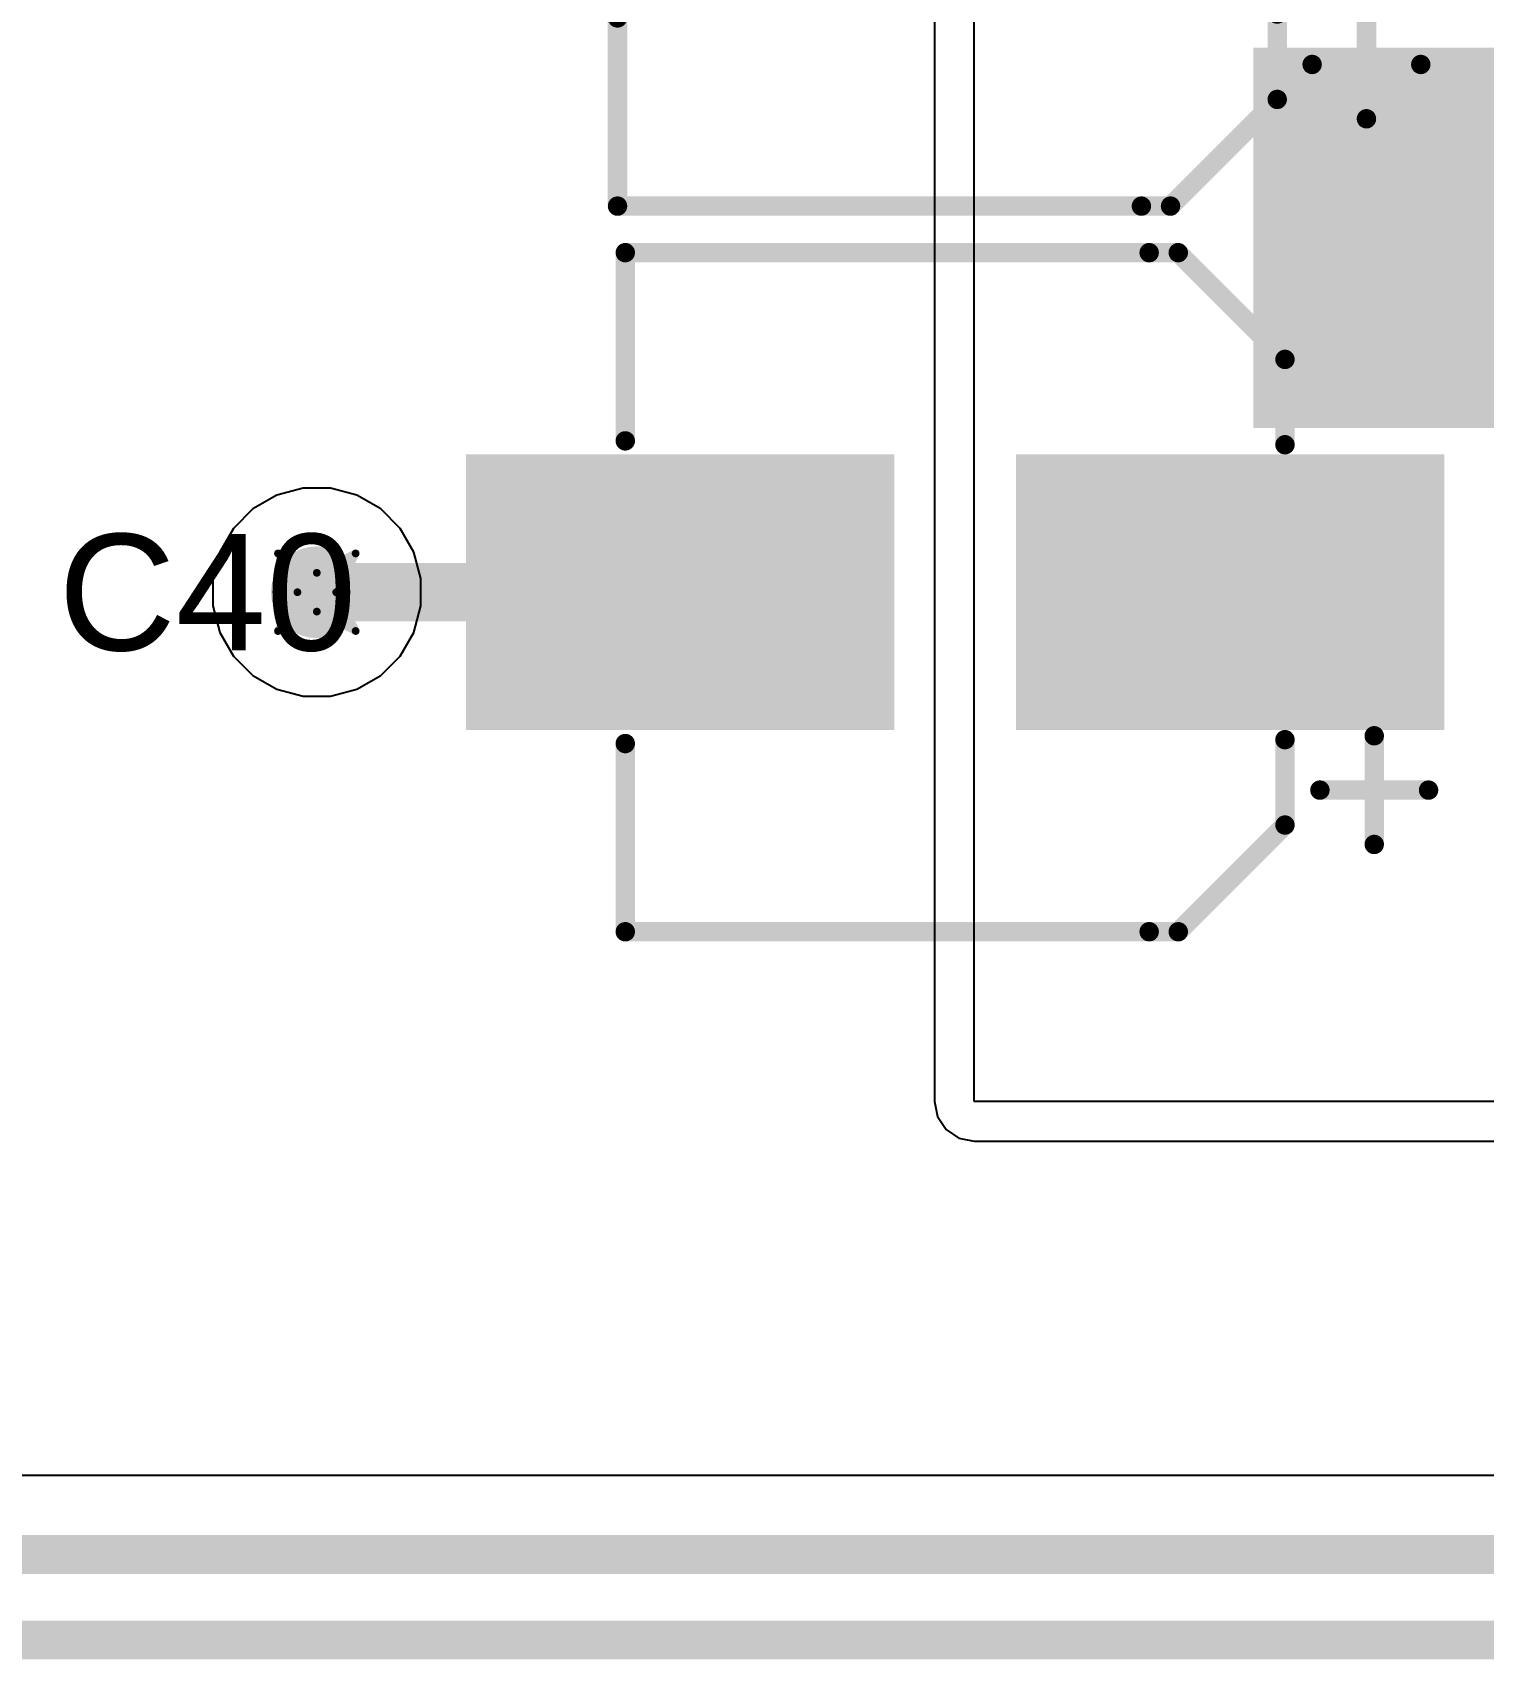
# Model space of a CAD drawing. Header units: inches. Extents: x -36 to 349, y -11 to 240.
# Drawn here: x 49.83 to 59.33, y 92.08 to 102.73 of the extents above; entities that cross this region are included whole.
import ezdxf

# ---------------------------------------------------------------- set-up
doc = ezdxf.new("R2010")
doc.units = ezdxf.units.IN
for name, color, linetype in [('Bottom Layer', 5, 'Continuous'), ('Drill Drawing', 1, 'Continuous'), ('Layer 1', 16, 'Continuous'), ('Layer 2', 76, 'Continuous'), ('Top Layer', 1, 'Continuous'), ('Top Overlay', 2, 'Continuous'), ('Top Paste', 8, 'Continuous'), ('Top Solder', 216, 'Continuous'), ('Via Holes', 16, 'Continuous')]:
    doc.layers.add(name, color=color, linetype=linetype)
doc.styles.add('Arial', font='', dxfattribs={"height": 0.2})
doc.styles.get('Arial').set_extended_font_data('Arial')

# ---------------------------------------------------------------- blocks, each defined once
blk = doc.blocks.new('RVT1E100M0405__461')
at = {"layer": 'Top Layer'}
for points in [[(-3.09999888, 0.79998951), (-0.499999, 0.79998951), (-0.499999, -0.80000983), (-3.09999888, -0.80000983)], [(0.4999939199999999, 0.79998951), (3.0999938, 0.79998951), (3.0999938, -0.80000983), (0.4999939199999999, -0.80000983)]]:
    blk.add_hatch(color=1, dxfattribs=at).paths.add_polyline_path(points)
at = {"layer": 'Top Paste'}
for points in [[(-3.09999888, 0.79998951), (-0.499999, 0.79998951), (-0.499999, -0.80000983), (-3.09999888, -0.80000983)], [(0.4999939199999999, 0.79998951), (3.0999938, 0.79998951), (3.0999938, -0.80000983), (0.4999939199999999, -0.80000983)]]:
    blk.add_hatch(color=8, dxfattribs=at).paths.add_polyline_path(points)
at = {"layer": 'Top Solder'}
for points in [[(-3.20159888, 0.9015895099999999), (-0.398399, 0.9015895099999999), (-0.398399, -0.90160983), (-3.20159888, -0.90160983)], [(0.39839392, 0.9015895099999999), (3.201593799999999, 0.9015895099999999), (3.201593799999999, -0.90160983), (0.39839392, -0.90160983)]]:
    blk.add_hatch(color=216, dxfattribs=at).paths.add_polyline_path(points)
at = {"layer": 'Top Overlay'}
for points in [[(-1.46050254, 2.22248984, 0.127, 0.127, 0), (-2.15900254, 1.52398984, 0.127, 0.127, 0)], [(-1.27000254, 2.22248984, 0.127, 0.127, 0), (-1.46050254, 2.22248984, 0.127, 0.127, 0)], [(2.15899746, 2.22248984, 0.127, 0.127, 0), (-1.27000254, 2.22248984, 0.127, 0.127, 0)], [(2.15899746, 2.22248984, 0.127, 0.127, 0), (2.15899746, 0.99058984, 0.127, 0.127, 0)], [(-2.74320254, 1.65098984, 0.127, 0.127, 0), (-2.74320254, 0.93978984, 0.127, 0.127, 0)], [(-2.15900254, 1.52398984, 0.127, 0.127, 0), (-2.15900254, 0.96518984, 0.127, 0.127, 0)], [(-2.38760254, 1.29538984, 0.127, 0.127, 0), (-3.09880254, 1.29538984, 0.127, 0.127, 0)], [(-2.15900254, -0.9652101599999998, 0.127, 0.127, 0), (-2.15900254, -1.52401016, 0.127, 0.127, 0)], [(2.15899746, -0.9906101599999999, 0.127, 0.127, 0), (2.15899746, -2.22251016, 0.127, 0.127, 0)], [(-1.46050254, -2.22251016, 0.127, 0.127, 0), (-2.15900254, -1.52401016, 0.127, 0.127, 0)], [(-1.27000254, -2.22251016, 0.127, 0.127, 0), (-1.46050254, -2.22251016, 0.127, 0.127, 0)], [(2.15899746, -2.22251016, 0.127, 0.127, 0), (-1.27000254, -2.22251016, 0.127, 0.127, 0)]]:
    blk.add_lwpolyline(points, format="xyseb", dxfattribs=at)
for points in [[(-1.49225254, 2.22248984, 0.0635, 0.0635, 1), (-1.42875254, 2.22248984, 0.0635, 0.0635, 1)], [(-1.49225254, 2.22248984, 0.0635, 0.0635, 1), (-1.42875254, 2.22248984, 0.0635, 0.0635, 1)], [(-1.30175254, 2.22248984, 0.0635, 0.0635, 1), (-1.23825254, 2.22248984, 0.0635, 0.0635, 1)], [(-1.30175254, 2.22248984, 0.0635, 0.0635, 1), (-1.23825254, 2.22248984, 0.0635, 0.0635, 1)], [(2.12724746, 2.22248984, 0.0635, 0.0635, 1), (2.19074746, 2.22248984, 0.0635, 0.0635, 1)], [(2.12724746, 2.22248984, 0.0635, 0.0635, 1), (2.19074746, 2.22248984, 0.0635, 0.0635, 1)], [(-2.77495254, 1.65098984, 0.0635, 0.0635, 1), (-2.71145254, 1.65098984, 0.0635, 0.0635, 1)], [(-2.19075254, 1.52398984, 0.0635, 0.0635, 1), (-2.12725254, 1.52398984, 0.0635, 0.0635, 1)], [(-2.19075254, 1.52398984, 0.0635, 0.0635, 1), (-2.12725254, 1.52398984, 0.0635, 0.0635, 1)], [(-3.13055254, 1.29538984, 0.0635, 0.0635, 1), (-3.06705254, 1.29538984, 0.0635, 0.0635, 1)], [(-2.41935254, 1.29538984, 0.0635, 0.0635, 1), (-2.35585254, 1.29538984, 0.0635, 0.0635, 1)], [(-2.77495254, 0.93978984, 0.0635, 0.0635, 1), (-2.71145254, 0.93978984, 0.0635, 0.0635, 1)], [(-2.19075254, 0.96518984, 0.0635, 0.0635, 1), (-2.12725254, 0.96518984, 0.0635, 0.0635, 1)], [(2.12724746, 0.99058984, 0.0635, 0.0635, 1), (2.19074746, 0.99058984, 0.0635, 0.0635, 1)], [(-2.19075254, -0.9652101599999998, 0.0635, 0.0635, 1), (-2.12725254, -0.9652101599999998, 0.0635, 0.0635, 1)], [(2.12724746, -0.9906101599999999, 0.0635, 0.0635, 1), (2.19074746, -0.9906101599999999, 0.0635, 0.0635, 1)], [(-2.19075254, -1.52401016, 0.0635, 0.0635, 1), (-2.12725254, -1.52401016, 0.0635, 0.0635, 1)], [(-2.19075254, -1.52401016, 0.0635, 0.0635, 1), (-2.12725254, -1.52401016, 0.0635, 0.0635, 1)], [(-1.49225254, -2.22251016, 0.0635, 0.0635, 1), (-1.42875254, -2.22251016, 0.0635, 0.0635, 1)], [(-1.49225254, -2.22251016, 0.0635, 0.0635, 1), (-1.42875254, -2.22251016, 0.0635, 0.0635, 1)], [(-1.30175254, -2.22251016, 0.0635, 0.0635, 1), (-1.23825254, -2.22251016, 0.0635, 0.0635, 1)], [(-1.30175254, -2.22251016, 0.0635, 0.0635, 1), (-1.23825254, -2.22251016, 0.0635, 0.0635, 1)], [(2.12724746, -2.22251016, 0.0635, 0.0635, 1), (2.19074746, -2.22251016, 0.0635, 0.0635, 1)], [(2.12724746, -2.22251016, 0.0635, 0.0635, 1), (2.19074746, -2.22251016, 0.0635, 0.0635, 1)]]:
    blk.add_lwpolyline(points, format="xyseb", close=True, dxfattribs=at)
blk = doc.blocks.new('RVT1E100M0405__466')
at = {"layer": 'Top Layer'}
for points in [[(-3.09999888, 0.79998951), (-0.499999, 0.79998951), (-0.499999, -0.80000983), (-3.09999888, -0.80000983)], [(0.4999939199999999, 0.79998951), (3.0999938, 0.79998951), (3.0999938, -0.80000983), (0.4999939199999999, -0.80000983)]]:
    blk.add_hatch(color=1, dxfattribs=at).paths.add_polyline_path(points)
at = {"layer": 'Top Paste'}
for points in [[(-3.09999888, 0.79998951), (-0.499999, 0.79998951), (-0.499999, -0.80000983), (-3.09999888, -0.80000983)], [(0.4999939199999999, 0.79998951), (3.0999938, 0.79998951), (3.0999938, -0.80000983), (0.4999939199999999, -0.80000983)]]:
    blk.add_hatch(color=8, dxfattribs=at).paths.add_polyline_path(points)
at = {"layer": 'Top Solder'}
for points in [[(-3.20159888, 0.9015895099999999), (-0.398399, 0.9015895099999999), (-0.398399, -0.90160983), (-3.20159888, -0.90160983)], [(0.39839392, 0.9015895099999999), (3.201593799999999, 0.9015895099999999), (3.201593799999999, -0.90160983), (0.39839392, -0.90160983)]]:
    blk.add_hatch(color=216, dxfattribs=at).paths.add_polyline_path(points)
at = {"layer": 'Top Overlay'}
for points in [[(-1.46050254, 2.22248984, 0.127, 0.127, 0), (-2.15900254, 1.52398984, 0.127, 0.127, 0)], [(-1.27000254, 2.22248984, 0.127, 0.127, 0), (-1.46050254, 2.22248984, 0.127, 0.127, 0)], [(2.15899746, 2.22248984, 0.127, 0.127, 0), (-1.27000254, 2.22248984, 0.127, 0.127, 0)], [(2.15899746, 2.22248984, 0.127, 0.127, 0), (2.15899746, 0.99058984, 0.127, 0.127, 0)], [(-2.74320254, 1.65098984, 0.127, 0.127, 0), (-2.74320254, 0.93978984, 0.127, 0.127, 0)], [(-2.15900254, 1.52398984, 0.127, 0.127, 0), (-2.15900254, 0.96518984, 0.127, 0.127, 0)], [(-2.38760254, 1.29538984, 0.127, 0.127, 0), (-3.09880254, 1.29538984, 0.127, 0.127, 0)], [(-2.15900254, -0.9652101599999998, 0.127, 0.127, 0), (-2.15900254, -1.52401016, 0.127, 0.127, 0)], [(2.15899746, -0.9906101599999999, 0.127, 0.127, 0), (2.15899746, -2.22251016, 0.127, 0.127, 0)], [(-1.46050254, -2.22251016, 0.127, 0.127, 0), (-2.15900254, -1.52401016, 0.127, 0.127, 0)], [(-1.27000254, -2.22251016, 0.127, 0.127, 0), (-1.46050254, -2.22251016, 0.127, 0.127, 0)], [(2.15899746, -2.22251016, 0.127, 0.127, 0), (-1.27000254, -2.22251016, 0.127, 0.127, 0)]]:
    blk.add_lwpolyline(points, format="xyseb", dxfattribs=at)
for points in [[(-1.49225254, 2.22248984, 0.0635, 0.0635, 1), (-1.42875254, 2.22248984, 0.0635, 0.0635, 1)], [(-1.49225254, 2.22248984, 0.0635, 0.0635, 1), (-1.42875254, 2.22248984, 0.0635, 0.0635, 1)], [(-1.30175254, 2.22248984, 0.0635, 0.0635, 1), (-1.23825254, 2.22248984, 0.0635, 0.0635, 1)], [(-1.30175254, 2.22248984, 0.0635, 0.0635, 1), (-1.23825254, 2.22248984, 0.0635, 0.0635, 1)], [(2.12724746, 2.22248984, 0.0635, 0.0635, 1), (2.19074746, 2.22248984, 0.0635, 0.0635, 1)], [(2.12724746, 2.22248984, 0.0635, 0.0635, 1), (2.19074746, 2.22248984, 0.0635, 0.0635, 1)], [(-2.77495254, 1.65098984, 0.0635, 0.0635, 1), (-2.71145254, 1.65098984, 0.0635, 0.0635, 1)], [(-2.19075254, 1.52398984, 0.0635, 0.0635, 1), (-2.12725254, 1.52398984, 0.0635, 0.0635, 1)], [(-2.19075254, 1.52398984, 0.0635, 0.0635, 1), (-2.12725254, 1.52398984, 0.0635, 0.0635, 1)], [(-3.13055254, 1.29538984, 0.0635, 0.0635, 1), (-3.06705254, 1.29538984, 0.0635, 0.0635, 1)], [(-2.41935254, 1.29538984, 0.0635, 0.0635, 1), (-2.35585254, 1.29538984, 0.0635, 0.0635, 1)], [(-2.77495254, 0.93978984, 0.0635, 0.0635, 1), (-2.71145254, 0.93978984, 0.0635, 0.0635, 1)], [(-2.19075254, 0.96518984, 0.0635, 0.0635, 1), (-2.12725254, 0.96518984, 0.0635, 0.0635, 1)], [(2.12724746, 0.99058984, 0.0635, 0.0635, 1), (2.19074746, 0.99058984, 0.0635, 0.0635, 1)], [(-2.19075254, -0.9652101599999998, 0.0635, 0.0635, 1), (-2.12725254, -0.9652101599999998, 0.0635, 0.0635, 1)], [(2.12724746, -0.9906101599999999, 0.0635, 0.0635, 1), (2.19074746, -0.9906101599999999, 0.0635, 0.0635, 1)], [(-2.19075254, -1.52401016, 0.0635, 0.0635, 1), (-2.12725254, -1.52401016, 0.0635, 0.0635, 1)], [(-2.19075254, -1.52401016, 0.0635, 0.0635, 1), (-2.12725254, -1.52401016, 0.0635, 0.0635, 1)], [(-1.49225254, -2.22251016, 0.0635, 0.0635, 1), (-1.42875254, -2.22251016, 0.0635, 0.0635, 1)], [(-1.49225254, -2.22251016, 0.0635, 0.0635, 1), (-1.42875254, -2.22251016, 0.0635, 0.0635, 1)], [(-1.30175254, -2.22251016, 0.0635, 0.0635, 1), (-1.23825254, -2.22251016, 0.0635, 0.0635, 1)], [(-1.30175254, -2.22251016, 0.0635, 0.0635, 1), (-1.23825254, -2.22251016, 0.0635, 0.0635, 1)], [(2.12724746, -2.22251016, 0.0635, 0.0635, 1), (2.19074746, -2.22251016, 0.0635, 0.0635, 1)], [(2.12724746, -2.22251016, 0.0635, 0.0635, 1), (2.19074746, -2.22251016, 0.0635, 0.0635, 1)]]:
    blk.add_lwpolyline(points, format="xyseb", close=True, dxfattribs=at)

msp = doc.modelspace()

# ---------------------------------------------------------------- hatches: boundary and pattern name
at = {"layer": 'Bottom Layer'}
h = msp.add_hatch(color=5, dxfattribs=at)
edge = h.paths.add_edge_path()
edge.add_arc((51.689, 99.06999997999999), 0.2999994, 0, 360)
at = {"layer": 'Layer 1'}
h = msp.add_hatch(color=16, dxfattribs=at)
edge = h.paths.add_edge_path()
edge.add_arc((51.689, 99.06999997999999), 0.2999994, 0, 360)
at = {"layer": 'Layer 2'}
h = msp.add_hatch(color=76, dxfattribs=at)
edge = h.paths.add_edge_path()
edge.add_arc((51.689, 99.06999997999999), 0.2999994, 0, 360)
at = {"layer": 'Top Layer'}
msp.add_hatch(color=1, dxfattribs=at).paths.add_polyline_path([(57.81939921999999, 100.145342), (64.28138781999999, 100.145342), (64.28138781999999, 102.63387144), (57.81939921999999, 102.63387144)])
h = msp.add_hatch(color=1, dxfattribs=at)
edge = h.paths.add_edge_path()
edge.add_arc((51.689, 99.06999997999999), 0.2999994, 0, 360)
at = {"layer": 'Via Holes'}
h = msp.add_hatch(color=7, dxfattribs=at)
edge = h.paths.add_edge_path()
edge.add_arc((51.689, 99.06999997999999), 0.1499997, 0, 360)

# ---------------------------------------------------------------- linework, layer by layer
at = {"layer": 'Drill Drawing'}
for points in [[(51.435, 99.32399998, 0.0508, 0.0508, 0), (51.689, 99.19699997999999, 0.0508, 0.0508, 0)], [(51.435, 99.32399998, 0.0508, 0.0508, 0), (51.56199999999999, 99.06999997999999, 0.0508, 0.0508, 0)], [(51.689, 99.19699997999999, 0.0508, 0.0508, 0), (51.943, 99.32399998, 0.0508, 0.0508, 0)], [(51.816, 99.06999997999999, 0.0508, 0.0508, 0), (51.943, 99.32399998, 0.0508, 0.0508, 0)], [(51.435, 98.81599998, 0.0508, 0.0508, 0), (51.56199999999999, 99.06999997999999, 0.0508, 0.0508, 0)], [(51.816, 99.06999997999999, 0.0508, 0.0508, 0), (51.943, 98.81599998, 0.0508, 0.0508, 0)], [(51.435, 98.81599998, 0.0508, 0.0508, 0), (51.689, 98.94299998, 0.0508, 0.0508, 0)], [(51.689, 98.94299998, 0.0508, 0.0508, 0), (51.943, 98.81599998, 0.0508, 0.0508, 0)]]:
    msp.add_lwpolyline(points, format="xyseb", dxfattribs=at)
for points in [[(51.4223, 99.32399998, 0.0254, 0.0254, 1), (51.4477, 99.32399998, 0.0254, 0.0254, 1)], [(51.4223, 99.32399998, 0.0254, 0.0254, 1), (51.4477, 99.32399998, 0.0254, 0.0254, 1)], [(51.9303, 99.32399998, 0.0254, 0.0254, 1), (51.9557, 99.32399998, 0.0254, 0.0254, 1)], [(51.9303, 99.32399998, 0.0254, 0.0254, 1), (51.9557, 99.32399998, 0.0254, 0.0254, 1)], [(51.6763, 99.19699997999999, 0.0254, 0.0254, 1), (51.7017, 99.19699997999999, 0.0254, 0.0254, 1)], [(51.6763, 99.19699997999999, 0.0254, 0.0254, 1), (51.7017, 99.19699997999999, 0.0254, 0.0254, 1)], [(51.5493, 99.06999997999999, 0.0254, 0.0254, 1), (51.57469999999999, 99.06999997999999, 0.0254, 0.0254, 1)], [(51.5493, 99.06999997999999, 0.0254, 0.0254, 1), (51.57469999999999, 99.06999997999999, 0.0254, 0.0254, 1)], [(51.80329999999999, 99.06999997999999, 0.0254, 0.0254, 1), (51.8287, 99.06999997999999, 0.0254, 0.0254, 1)], [(51.80329999999999, 99.06999997999999, 0.0254, 0.0254, 1), (51.8287, 99.06999997999999, 0.0254, 0.0254, 1)], [(51.6763, 98.94299998, 0.0254, 0.0254, 1), (51.7017, 98.94299998, 0.0254, 0.0254, 1)], [(51.6763, 98.94299998, 0.0254, 0.0254, 1), (51.7017, 98.94299998, 0.0254, 0.0254, 1)], [(51.4223, 98.81599998, 0.0254, 0.0254, 1), (51.4477, 98.81599998, 0.0254, 0.0254, 1)], [(51.4223, 98.81599998, 0.0254, 0.0254, 1), (51.4477, 98.81599998, 0.0254, 0.0254, 1)], [(51.9303, 98.81599998, 0.0254, 0.0254, 1), (51.9557, 98.81599998, 0.0254, 0.0254, 1)], [(51.9303, 98.81599998, 0.0254, 0.0254, 1), (51.9557, 98.81599998, 0.0254, 0.0254, 1)]]:
    msp.add_lwpolyline(points, format="xyseb", close=True, dxfattribs=at)
at = {"layer": 'Layer 2'}
for p, q in [((51.42614302, 99.70459104), (51.27085504, 99.61493666)), ((51.59934562, 99.75099938), (51.42614302, 99.70459104)), ((51.77865437999999, 99.75099938), (51.59934562, 99.75099938)), ((51.95185698, 99.70459104), (51.77865437999999, 99.75099938)), ((52.10714496, 99.61493666), (51.95185698, 99.70459104)), ((51.27085504, 99.61493666), (51.14406332, 99.48814494)), ((52.23393668, 99.48814494), (52.10714496, 99.61493666)), ((51.14406332, 99.48814494), (51.05440894, 99.33285696)), ((52.32359106000001, 99.33285696), (52.23393668, 99.48814494)), ((51.05440894, 99.33285696), (51.00800059999999, 99.15965435999999)), ((52.3699994, 99.15965435999999), (52.32359106000001, 99.33285696)), ((51.00800059999999, 99.15965435999999), (51.00800059999999, 98.98034559999999)), ((52.3699994, 98.98034559999999), (52.3699994, 99.15965435999999)), ((51.00800059999999, 98.98034559999999), (51.05440894, 98.807143)), ((52.32359106000001, 98.807143), (52.3699994, 98.98034559999999)), ((51.05440894, 98.807143), (51.14406332, 98.65185502)), ((52.23393668, 98.65185502), (52.32359106000001, 98.807143)), ((51.14406332, 98.65185502), (51.27085504, 98.5250633)), ((52.10714496, 98.5250633), (52.23393668, 98.65185502)), ((51.27085504, 98.5250633), (51.42614302, 98.43540891999999)), ((51.95185698, 98.43540891999999), (52.10714496, 98.5250633)), ((51.42614302, 98.43540891999999), (51.59934562, 98.38900058)), ((51.77865437999999, 98.38900058), (51.95185698, 98.43540891999999)), ((51.59934562, 98.38900058), (51.77865437999999, 98.38900058))]:
    msp.add_line(p, q, dxfattribs=at)
at = {"layer": 'Top Layer'}
for p, q in [((55.73162336, 113.71579746), (55.73162336, 95.7363592)), ((55.99059921999999, 95.7363592), (55.99059921999999, 113.71579746)), ((55.73162336, 95.7363592), (55.7513363, 95.63725348)), ((55.7513363, 95.63725348), (55.80747537999999, 95.55323535999999)), ((61.42632114, 95.7363592), (55.99059921999999, 95.7363592)), ((55.80747537999999, 95.55323535999999), (55.8914935, 95.49709628)), ((55.8914935, 95.49709628), (55.99059921999999, 95.47738334)), ((55.99059921999999, 95.47738334), (60.28332114, 95.47738334)), ((62.74576477999999, 93.28886091999999), (47.90069414, 93.28886091999999))]:
    msp.add_line(p, q, dxfattribs=at)
for points in [[(51.689, 99.06999997999999, 0.3809999999999999, 0.3809999999999999, 0), (54.06699626, 99.06999997999999, 0.3809999999999999, 0.3809999999999999, 0)], [(54.06699626, 99.06999997999999, 0.3809999999999999, 0.3809999999999999, 0), (54.06700642, 99.07001014, 0.3809999999999999, 0.3809999999999999, 0)], [(47.68615303999999, 92.77090919999999, 0.254, 0.254, 0), (62.96030842, 92.77090919999999, 0.254, 0.254, 0)], [(47.26538172, 92.21117448, 0.254, 0.254, 0), (63.73759922, 92.21117448, 0.254, 0.254, 0)]]:
    msp.add_lwpolyline(points, format="xyseb", dxfattribs=at)
for points in [[(51.59375, 99.06999997999999, 0.1905, 0.1905, 1), (51.78424999999999, 99.06999997999999, 0.1905, 0.1905, 1)], [(53.97174626, 99.06999997999999, 0.1905, 0.1905, 1), (54.16224626, 99.06999997999999, 0.1905, 0.1905, 1)], [(53.97174626, 99.06999997999999, 0.1905, 0.1905, 1), (54.16224626, 99.06999997999999, 0.1905, 0.1905, 1)], [(53.97175641999999, 99.07001014, 0.1905, 0.1905, 1), (54.16225642, 99.07001014, 0.1905, 0.1905, 1)]]:
    msp.add_lwpolyline(points, format="xyseb", close=True, dxfattribs=at)

# ---------------------------------------------------------------- block references
at = {"rotation": 180}
for name, p in [('RVT1E100M0405__461', (55.81620028, 103.81979998)), ('RVT1E100M0405__466', (55.86700027999999, 99.06999997999999))]:
    msp.add_blockref(name, p, dxfattribs=at)

# ---------------------------------------------------------------- texts
at = {"layer": 'Top Overlay', "style": 'Arial'}
msp.add_text('C40', height=0.7619999999999999, dxfattribs=at).set_placement((49.99652941999999, 98.6891346))

doc.saveas('drawing.dxf')
